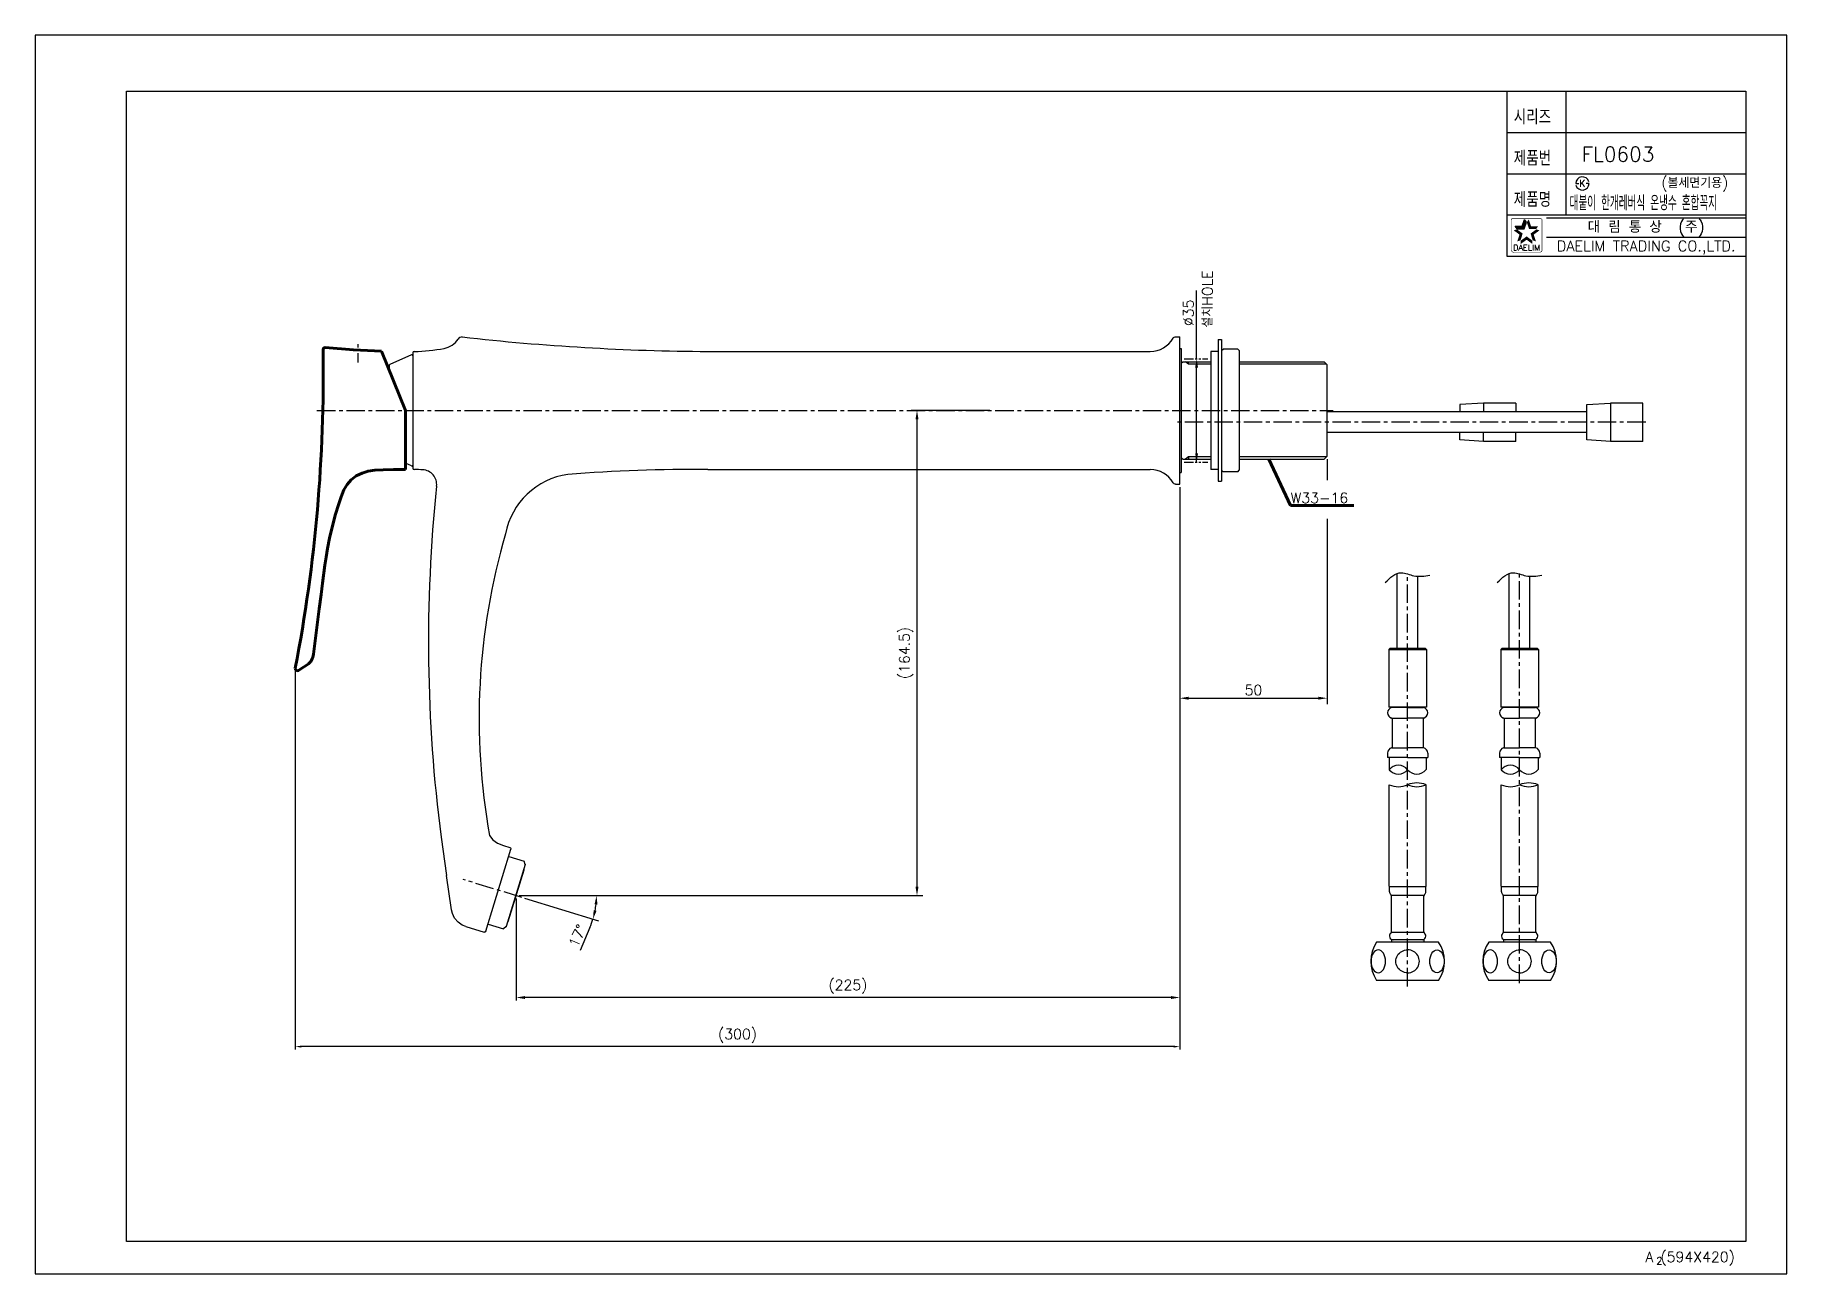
# Model space of a CAD drawing. Extents: x 6671 to 7265, y -6355 to -5935.
import ezdxf
from ezdxf.enums import TextEntityAlignment as Align

# ---------------------------------------------------------------- set-up
doc = ezdxf.new("R2010")
doc.units = 0
doc.header["$LTSCALE"] = 5
doc.header["$MEASUREMENT"] = 0
doc.linetypes.add('CENTER', pattern=[2, 1.25, -0.25, 0.25, -0.25])
doc.linetypes.add('PHANTOM', pattern=[2.5, 1.25, -0.25, 0.25, -0.25, 0.25, -0.25])
doc.layers.get('0').update_dxf_attribs({"color": 2, "linetype": 'CONTINUOUS'})
doc.layers.get('Defpoints').update_dxf_attribs({"linetype": 'CONTINUOUS'})
for name, color, linetype in [('CL', 1, 'CENTER'), ('D', 2, 'CONTINUOUS'), ('DIM', 2, 'CONTINUOUS'), ('DWG', 7, 'CONTINUOUS'), ('PH', 3, 'PHANTOM')]:
    doc.layers.add(name, color=color, linetype=linetype)
doc.styles.add('GHS', font='romans.shx', dxfattribs={"bigfont": 'whgtxt.shx'})
doc.styles.add('HAN', font='TXT.shx', dxfattribs={"bigfont": 'GHS.shx'})
doc.styles.add('ROMANS', font='romans.shx', dxfattribs={"bigfont": 'whgtxt.shx'})
doc.dimstyles.new('ISO-25', dxfattribs={"dimscale": 0, "dimtxt": 3.5, "dimasz": 3, "dimexe": 2, "dimexo": 1, "dimgap": 1, "dimtad": 1, "dimdec": 4, "dimzin": 9, "dimdsep": 46, "dimtxsty": 'GHS', "dimcen": 0, "dimclrd": 256, "dimclre": 256, "dimclrt": 256, "dimadec": 3, "dimazin": 2, "dimtfac": 1, "dimtdec": 4, "dimtmove": 0, "dimatfit": 3, "dimfxl": 0, "dimtvp": 1, "dimtolj": 1, "dimtzin": 0, "dimlwd": -1, "dimlwe": -1, "dimarcsym": 0})
doc.dimstyles.new('STANDARD$7', dxfattribs={"dimtxt": 3.5, "dimasz": 3, "dimexe": 1, "dimexo": 0.0625, "dimgap": 1, "dimtad": 1, "dimdec": 4, "dimzin": 0, "dimdsep": 46, "dimtxsty": 'GHS', "dimcen": 1, "dimclrd": 256, "dimclrt": 256, "dimadec": 0, "dimazin": 0, "dimtfac": 1, "dimtdec": 4, "dimtofl": 0, "dimtmove": 0, "dimatfit": 3, "dimfxl": 0, "dimtolj": 1, "dimtzin": 0, "dimlwd": -1, "dimarcsym": 0})

# ---------------------------------------------------------------- blocks, each defined once
blk = doc.blocks.new('BORDER')
for p, q in [((1, 1), (0, 1)), ((0, 1), (0, 0)), ((1, 0), (1, 1)), ((0, 0), (1, 0))]:
    blk.add_line(p, q)
blk = doc.blocks.new('KS')
at = {"layer": 'D'}
for p, q in [((-2.25, 0), (-1.75, 0)), ((-1.75, 0), (-1.25, 0)), ((1.75, 0), (1.25, 0)), ((2.25, 0), (1.75, 0))]:
    blk.add_line(p, q, dxfattribs=at)
for start, end in [(15, 180), (195, 0)]:
    blk.add_arc((0, 0), 2.25, start, end, dxfattribs=at)
at = {"layer": 'D', "style": 'HAN'}
blk.add_text('K', height=2.39, dxfattribs=at).set_placement((0, 0), align=Align.MIDDLE)
blk = doc.blocks.new('*D30')
at = {"layer": 'D'}
for p, q in [((6994.65, -6061.85), (6968.01, -6061.85)), ((6970.01, -6064.85), (6970.01, -6223.32)), ((6835.1, -6226.32), (6972.01, -6226.32))]:
    blk.add_line(p, q, dxfattribs=at)
for points in [[(6969.51, -6064.85), (6970.51, -6064.85), (6970.01, -6061.85)], [(6969.51, -6223.32), (6970.51, -6223.32), (6970.01, -6226.32)]]:
    blk.add_solid(points, dxfattribs=at)
at = {"layer": 'Defpoints', "color": 0}
for p in [(6995.65, -6061.85), (6834.1, -6226.32), (6970.01, -6226.32)]:
    blk.add_point(p, dxfattribs=at)
at = {"layer": 'D', "insert": (6966.34, -6144.08), "char_height": 3.5, "attachment_point": 5, "rotation": 90, "style": 'GHS'}
blk.add_mtext('\\A1;(164.5)', dxfattribs=at)
blk = doc.blocks.new('*D31')
at = {"layer": 'D'}
for p, q in [((6836.97, -6227.2), (6862.06, -6234.87)), ((6859.12, -6237.1), (6855.75, -6244.91))]:
    blk.add_line(p, q, dxfattribs=at)
for start, end in [(349.31312, 353.68689), (336.68689, 343)]:
    blk.add_arc((6834.1, -6226.32), 27.24, start, end, dxfattribs=at)
for points in [[(6860.68, -6229.29), (6861.68, -6229.34), (6861.34, -6226.32)], [(6861.36, -6231.49), (6860.38, -6231.25), (6860.15, -6234.29)]]:
    blk.add_solid(points, dxfattribs=at)
at = {"layer": 'Defpoints', "color": 0}
for p in [(6816.12, -6220.83), (6836.01, -6226.91), (6842.93, -6226.32), (6861.21, -6229.01), (6873.6, -6226.32)]:
    blk.add_point(p, dxfattribs=at)
at = {"layer": 'D', "insert": (6854.91, -6239.92), "char_height": 3.5, "attachment_point": 5, "rotation": 66.68689, "style": 'GHS'}
blk.add_mtext('\\A1;17%%D', dxfattribs=at)

msp = doc.modelspace()

# ---------------------------------------------------------------- linework, layer by layer
at = {"color": 4}
for p, q in [((6701.976, -5953.57914), (7250.976, -5953.57914)), ((6701.976, -6343.57914), (6701.976, -5953.57914)), ((7250.976, -5953.57914), (7250.976, -6343.57914)), ((7250.976, -6343.57914), (6701.976, -6343.57914))]:
    msp.add_line(p, q, dxfattribs=at)
at = {"color": 7}
for p, q in [((7169.976, -5953.57914), (7169.976, -6009.57914)), ((7189.976, -5953.57914), (7189.976, -5995.57914)), ((7169.976, -5967.57914), (7250.976, -5967.57914)), ((7169.976, -5981.57914), (7250.976, -5981.57914)), ((7169.976, -5995.57914), (7250.976, -5995.57914)), ((7169.976, -6009.57914), (7250.976, -6009.57914))]:
    msp.add_line(p, q, dxfattribs=at)
at = {"color": 2}
for p, q in [((7172.79012, -5999.39607), (7175.21513, -5999.39607)), ((7173.45522, -6000.31151), (7172.79012, -5999.39607)), ((7175.21513, -5999.39607), (7175.9645, -5997.08975)), ((7175.88024, -6000.31151), (7176.62961, -5998.00518)), ((7176.62961, -5998.00518), (7175.9645, -5997.08975)), ((7173.45522, -6000.31151), (7175.88024, -6000.31151))]:
    msp.add_line(p, q, dxfattribs=at)
at = {"color": 2, "linetype": 'Continuous'}
for p, q in [((7183.476, -5996.57914), (7250.976, -5996.57914)), ((7183.476, -6003.07914), (7250.976, -6003.07914))]:
    msp.add_line(p, q, dxfattribs=at)
at = {"color": 2, "linetype": 'Continuous', "const_width": 0.2}
for points in [[(7171.45349, -5997.44461, -0.414213562), (7172.20349, -5996.69461)], [(7171.45349, -6007.44461), (7171.45349, -5997.44461, -1)], [(7172.20349, -5996.69461), (7181.20349, -5996.69461, -0.414213562), (7181.95349, -5997.44461, 0.043396381)], [(7181.95349, -5997.44461), (7181.95349, -6007.44461, -0.414213562), (7181.20349, -6008.19461)], [(7181.20349, -6008.19461), (7172.45349, -6008.19461, -0.414213562), (7171.45349, -6007.44461, 0.672398499)]]:
    msp.add_lwpolyline(points, format="xyb", dxfattribs=at)
at = {"color": 2}
for centre, radius, start, end in [((7133.23739, -6186.13114), 4.00195, 38.65969833, 141.34030167), ((7171.21593, -6186.13114), 4.00195, 38.65969833, 141.34030167), ((7133.23739, -6181.13116), 4.00195, 218.65969832, 321.34030168), ((7139.47614, -6181.0784), 4.0264, 219.34591765, 321.16190722), ((7171.21593, -6181.13116), 4.00195, 218.65969832, 321.34030168), ((7177.45468, -6181.0784), 4.0264, 219.34591765, 321.16190722)]:
    msp.add_arc(centre, radius, start, end, dxfattribs=at)
at = {"color": 2, "linetype": 'Continuous'}
for centre, radius, start, end in [((7133.26283, -6181.48037), 7.91123, 246.53276867, 293.06606029), ((7139.48739, -6195.8937), 7.78896, 66.3462251, 113.6537749), ((7139.48739, -6181.36404), 8.02825, 247.09214521, 292.90785479), ((7171.24137, -6181.48037), 7.91123, 246.53276867, 293.06606029), ((7177.46593, -6195.8937), 7.78896, 66.3462251, 113.6537749), ((7177.46593, -6181.36404), 8.02825, 247.09214521, 292.90785479)]:
    msp.add_arc(centre, radius, start, end, dxfattribs=at)
at = {"color": 2}
for points in [[(7172.79012, -5999.39607), (7173.45522, -6000.31151), (7175.21513, -5999.39607), (7175.88024, -6000.31151)], [(7175.21513, -5999.39607), (7175.88024, -6000.31151), (7175.9645, -5997.08975), (7176.62961, -5998.00518)], [(7177.44247, -5997.08975), (7176.77737, -5998.00518), (7178.19184, -5999.39607), (7177.52674, -6000.31151)], [(7178.19184, -5999.39607), (7177.52674, -6000.31151), (7180.61685, -5999.39607), (7179.95175, -6000.31151)], [(7174.29528, -6002.22709), (7175.37144, -6001.87742), (7172.33341, -6000.8017), (7173.40956, -6000.45204)], [(7173.54591, -6004.53341), (7174.62207, -6004.18374), (7174.29528, -6002.22709), (7175.37144, -6001.87742)], [(7176.70349, -6003.97675), (7176.70349, -6002.84521), (7174.74161, -6005.40213), (7174.74161, -6004.2706)], [(7178.66536, -6005.40213), (7178.66536, -6004.2706), (7176.70349, -6003.97675), (7176.70349, -6002.84521)], [(7181.07357, -6000.8017), (7179.99741, -6000.45204), (7179.11169, -6002.22709), (7178.03553, -6001.87742)], [(7179.11169, -6002.22709), (7178.03553, -6001.87742), (7179.86106, -6004.53341), (7178.7849, -6004.18374)]]:
    msp.add_solid(points, dxfattribs=at)
at = {"layer": 'CL'}
for p, q in [((7136.36239, -6257.08668), (7136.36239, -6117.28851)), ((7174.34093, -6255.94539), (7174.34093, -6117.28852))]:
    msp.add_line(p, q, dxfattribs=at)
at = {"layer": 'D'}
for p, q in [((7064.81121, -6044.34527), (7064.81121, -6021.13307)), ((7064.81121, -6079.34527), (7064.81121, -6047.34527)), ((7162.08688, -6059.34527), (7162.08688, -6062.34527)), ((7205.09023, -6059.34527), (7205.09023, -6072.34527)), ((7162.08688, -6072.34527), (7162.08688, -6069.34527)), ((7109.09023, -6078.34527), (7109.09023, -6085.52779)), ((7059.09023, -6087.84521), (7059.09023, -6278.50834)), ((7109.09023, -6098.61541), (7109.09023, -6161.39761)), ((7130.01239, -6142.83012), (7142.71239, -6142.83012)), ((7167.99093, -6142.83012), (7180.69093, -6142.83012)), ((6759.22971, -6150.22883), (6759.22971, -6278.50834)), ((7062.09023, -6159.39761), (7106.09023, -6159.39761)), ((6834.10162, -6227.32165), (6834.10162, -6261.86748)), ((7056.09023, -6260.86748), (6837.10162, -6260.86748)), ((7057.09023, -6277.50834), (6761.22971, -6277.50834))]:
    msp.add_line(p, q, dxfattribs=at)
at = {"layer": 'D', "color": 1, "linetype": 'CENTER', "lineweight": 25, "ltscale": 0.5}
msp.add_line((6780.59023, -6045.53506), (6780.59023, -6039.37233), dxfattribs=at)
at = {"layer": 'D', "color": 0, "lineweight": 70}
for p, q in [((6788.46289, -6041.72934), (6796.59025, -6061.84527)), ((6796.59023, -6081.84531), (6796.59023, -6061.84522))]:
    msp.add_line(p, q, dxfattribs=at)
at = {"layer": 'D', "color": 0}
for p, q in [((6791.09023, -6046.50877), (6791.09023, -6048.23224)), ((6798.66998, -6043.02912), (6791.24003, -6046.27973)), ((6799.09023, -6042.33068), (6799.09023, -6081.35968)), ((6798.66998, -6080.66141), (6796.59023, -6079.75152))]:
    msp.add_line(p, q, dxfattribs=at)
at = {"layer": 'D', "color": 1, "linetype": 'CENTER', "lineweight": 25}
for p, q in [((6766.54767, -6061.84527), (7111.09023, -6061.84527)), ((7217.09023, -6065.84527), (7057.09023, -6065.84527)), ((6836.01423, -6226.9064), (6816.12309, -6220.82507))]:
    msp.add_line(p, q, dxfattribs=at)
at = {"layer": 'D', "color": 0, "lineweight": 70}
for points in [[(6769.39181, -6040.54374), (6778.91781, -6041.2965), (6788.46357, -6041.72936)], [(6796.59023, -6081.84531), (6792.45832, -6081.89235), (6789.02972, -6082.00338), (6786.20367, -6082.14323), (6783.88094, -6082.41838), (6781.83775, -6083.05036), (6779.91211, -6084.0523), (6778.20334, -6085.38024), (6776.76291, -6086.99073), (6775.65626, -6088.7907), (6774.72193, -6091.1678), (6773.8262, -6093.86889), (6772.8608, -6097.05436), (6771.82198, -6100.91044), (6770.8514, -6105.0927), (6770.16094, -6108.5935), (6769.65453, -6111.60196), (6769.27297, -6114.25654)], [(6769.27297, -6114.25654), (6768.45352, -6120.3499), (6767.93716, -6124.27521), (6767.31213, -6129.12187), (6766.52008, -6135.42097), (6765.4205, -6144.49153)], [(6763.27955, -6148.02852), (6762.29216, -6148.68962), (6761.29194, -6149.33341), (6760.27919, -6149.9597)]]:
    msp.add_lwpolyline(points, dxfattribs=at)
for centre, radius, start, end in [((6239.25868, -6049.59424), 529.43075, 349.15271407, 0.90251067), ((6796.29023, -6081.60615), 0.3, 359.99999999, 82.00000001), ((6760.45561, -6143.90267), 4.99969, 304.35415748, 353.23781651), ((6759.9172, -6149.36056), 0.7, 169.15179131, 301.12790275), ((6726.21296, -6093.73607), 65.73889, 301.21191734, 304.32216617)]:
    msp.add_arc(centre, radius, start, end, dxfattribs=at)
at = {"layer": 'D', "color": 0}
for centre, radius, start, end in [((6791.34023, -6046.50877), 0.25, 113.62937773, 180), ((6798.79023, -6043.30397), 0.3, 0, 113.62937773), ((6798.79023, -6080.38656), 0.3, 246.37062227, 0)]:
    msp.add_arc(centre, radius, start, end, dxfattribs=at)
at = {"layer": 'D', "color": 0, "lineweight": 70}
msp.add_open_spline([(6769.38976, -6040.5436), (6769.29305, -6040.53413), (6769.09224, -6040.55746), (6768.833, -6040.71194), (6768.65955, -6040.95914), (6768.62172, -6041.15765), (6768.62376, -6041.25494)], degree=3, knots=[0, 0, 0, 0, 0.291527653, 0.585806555, 0.879686288, 1.171596364, 1.171596364, 1.171596364, 1.171596364], dxfattribs=at)
at = {"layer": 'D'}
for points in [[(7128.7266, -6120.17681), (7134.21712, -6116.86757), (7138.4875, -6117.91259), (7143.89085, -6117.65134)], [(7166.70514, -6120.17681), (7172.19565, -6116.86757), (7176.46604, -6117.91259), (7181.86939, -6117.65134)]]:
    msp.add_spline(points, degree=3, dxfattribs=at)
for p in [(6837.12645, -6215.74383), (6830.69427, -6236.78253)]:
    msp.add_point(p, dxfattribs=at)
for points in [[(7064.31121, -6047.34527), (7065.31121, -6047.34527), (7064.81121, -6044.34527)], [(7064.31121, -6076.34527), (7065.31121, -6076.34527), (7064.81121, -6079.34527)], [(7062.09023, -6158.89761), (7062.09023, -6159.89761), (7059.09023, -6159.39761)], [(7106.09023, -6158.89761), (7106.09023, -6159.89761), (7109.09023, -6159.39761)], [(6837.10162, -6260.36748), (6837.10162, -6261.36748), (6834.10162, -6260.86748)], [(7056.09023, -6260.36748), (7056.09023, -6261.36748), (7059.09023, -6260.86748)], [(6761.22971, -6277.17501), (6761.22971, -6277.84167), (6759.22971, -6277.50834)], [(7057.09023, -6277.17501), (7057.09023, -6277.84167), (7059.09023, -6277.50834)]]:
    msp.add_solid(points, dxfattribs=at)
at = {"layer": 'Defpoints', "color": 0, "linetype": 'ByBlock'}
for p in [(6836.8487, -6216.65232), (6836.8667, -6214.61872), (6836.8667, -6214.61872), (6837.12645, -6215.74383), (6837.12645, -6215.74383), (6837.12645, -6215.74383), (6837.12645, -6215.74383), (6837.12645, -6215.74383), (6830.97202, -6235.87404)]:
    msp.add_point(p, dxfattribs=at)
at = {"layer": 'DWG'}
for p, q in [((7057.69254, -6036.84527), (7059.09023, -6036.84527)), ((7059.09023, -6086.84524), (7059.09023, -6036.84527)), ((7059.09023, -6040.84527), (7059.59023, -6040.84527)), ((7059.59023, -6040.84527), (7059.59023, -6082.84527)), ((7072.09023, -6037.84527), (7073.29023, -6037.84527)), ((7072.09023, -6037.84527), (7072.09023, -6085.84527)), ((7073.29023, -6037.84527), (7073.29023, -6085.84527)), ((6899.09023, -6041.84527), (7049.09023, -6041.84527)), ((7059.59023, -6045.84527), (7060.09023, -6045.34527)), ((7060.09023, -6045.34527), (7069.59023, -6045.34527)), ((7062.09023, -6046.14527), (7062.09023, -6045.34527)), ((7069.59023, -6041.84527), (7069.59023, -6081.84527)), ((7072.09023, -6041.84527), (7069.59023, -6041.84527)), ((7073.29023, -6041.56066), (7073.79023, -6041.06066)), ((7078.79023, -6041.06066), (7073.79023, -6041.06066)), ((7078.79023, -6041.06066), (7079.29023, -6041.56066)), ((7079.29023, -6041.56066), (7079.29023, -6082.12988)), ((7079.29023, -6045.34527), (7108.09023, -6045.34527)), ((7108.09023, -6045.34527), (7109.09023, -6046.34527)), ((7109.09023, -6077.34527), (7109.09023, -6046.34527)), ((7197.09023, -6062.34527), (7109.09023, -6062.34527)), ((7162.08688, -6059.34527), (7154.08688, -6059.84527)), ((7154.08688, -6059.84527), (7154.08688, -6062.34527)), ((7173.08688, -6059.34527), (7162.08688, -6059.34527)), ((7173.08688, -6059.34527), (7173.08688, -6062.34527)), ((7197.09023, -6059.84527), (7205.09023, -6059.34527)), ((7197.09023, -6071.84527), (7197.09023, -6059.84527)), ((7216.09023, -6059.34527), (7205.09023, -6059.34527)), ((7216.09023, -6072.34527), (7216.09023, -6059.34527)), ((7197.09023, -6069.34527), (7109.09023, -6069.34527)), ((7154.08688, -6071.84527), (7154.08688, -6069.34527)), ((7173.08688, -6072.34527), (7173.08688, -6069.34527)), ((7162.08688, -6072.34527), (7154.08688, -6071.84527)), ((7173.08688, -6072.34527), (7162.08688, -6072.34527)), ((7205.09023, -6072.34527), (7197.09023, -6071.84527)), ((7216.09023, -6072.34527), (7205.09023, -6072.34527)), ((6899.09023, -6081.84526), (7049.09023, -6081.84526)), ((7059.59023, -6077.84527), (7060.09023, -6078.34527)), ((7060.09023, -6078.34527), (7069.59023, -6078.34527)), ((7062.09023, -6077.54527), (7062.09023, -6078.34527)), ((7072.09023, -6081.84527), (7069.59023, -6081.84527)), ((7073.29023, -6082.12988), (7073.79023, -6082.62988)), ((7078.79023, -6082.62988), (7079.29023, -6082.12988)), ((7079.29023, -6078.34527), (7108.09023, -6078.34527)), ((7108.09023, -6078.34527), (7109.09023, -6077.34527)), ((7057.69213, -6086.84521), (7059.09023, -6086.84521)), ((7059.09023, -6082.84527), (7059.59023, -6082.84527)), ((7072.09023, -6085.84527), (7073.29023, -6085.84527)), ((7078.79023, -6082.62988), (7073.79023, -6082.62988)), ((7132.86239, -6142.43012), (7132.86239, -6117.12657)), ((7139.86239, -6142.43012), (7139.86239, -6118.07365)), ((7170.84093, -6142.43012), (7170.84093, -6117.12657)), ((7177.84093, -6142.43012), (7177.84093, -6118.07365)), ((7130.41239, -6142.43012), (7130.01239, -6142.83012)), ((7130.01239, -6142.83012), (7130.01239, -6162.43012)), ((7130.41239, -6142.43012), (7142.31239, -6142.43012)), ((7142.31239, -6142.43012), (7142.71239, -6142.83012)), ((7142.71239, -6142.83012), (7142.71239, -6162.43012)), ((7168.39093, -6142.43012), (7167.99093, -6142.83012)), ((7167.99093, -6142.83012), (7167.99093, -6162.43012)), ((7168.39093, -6142.43012), (7180.29093, -6142.43012)), ((7180.29093, -6142.43012), (7180.69093, -6142.83012)), ((7180.69093, -6142.83012), (7180.69093, -6162.43012)), ((7142.71239, -6162.43012), (7130.01239, -6162.43012)), ((7130.96239, -6162.53722), (7130.96239, -6162.43012)), ((7136.36239, -6162.53722), (7130.96239, -6162.53722)), ((7136.36239, -6162.53722), (7141.76239, -6162.53722)), ((7141.76239, -6162.53722), (7141.76239, -6162.43012)), ((7180.69093, -6162.43012), (7167.99093, -6162.43012)), ((7168.94093, -6162.53722), (7168.94093, -6162.43012)), ((7174.34093, -6162.53722), (7168.94093, -6162.53722)), ((7174.34093, -6162.53722), (7179.74093, -6162.53722)), ((7179.74093, -6162.53722), (7179.74093, -6162.43012)), ((7131.02185, -6166.19919), (7136.36239, -6166.19919)), ((7131.06239, -6166.31991), (7131.06239, -6176.00454)), ((7141.70293, -6166.19919), (7136.36239, -6166.19919)), ((7141.66239, -6166.31991), (7141.66239, -6176.00454)), ((7169.00039, -6166.19919), (7174.34093, -6166.19919)), ((7169.04093, -6166.31991), (7169.04093, -6176.00454)), ((7179.68147, -6166.19919), (7174.34093, -6166.19919)), ((7179.64093, -6166.31991), (7179.64093, -6176.00454)), ((7130.91666, -6176.19704), (7136.36239, -6176.19704)), ((7141.80812, -6176.19704), (7136.36239, -6176.19704)), ((7168.8952, -6176.19704), (7174.34093, -6176.19704)), ((7179.78665, -6176.19704), (7174.34093, -6176.19704)), ((7129.56239, -6177.99727), (7129.56239, -6179.53722)), ((7136.36239, -6179.53722), (7129.56239, -6179.53722)), ((7130.11239, -6179.53722), (7130.11239, -6183.63115)), ((7136.36239, -6179.53722), (7143.16239, -6179.53722)), ((7142.61239, -6179.53722), (7142.61239, -6183.60345)), ((7143.16239, -6177.99727), (7143.16239, -6179.53722)), ((7167.54093, -6177.99727), (7167.54093, -6179.53722)), ((7174.34093, -6179.53722), (7167.54093, -6179.53722)), ((7168.09093, -6179.53722), (7168.09093, -6183.63115)), ((7174.34093, -6179.53722), (7181.14093, -6179.53722)), ((7180.59093, -6179.53722), (7180.59093, -6183.60345)), ((7181.14093, -6177.99727), (7181.14093, -6179.53722)), ((7130.11239, -6222.94417), (7130.11239, -6188.73724)), ((7142.61239, -6222.94417), (7142.61239, -6188.75912)), ((7168.09093, -6222.94417), (7168.09093, -6188.73724)), ((7180.59093, -6222.94417), (7180.59093, -6188.75912)), ((6808.65256, -6206.45113), (6810.49006, -6219.53217)), ((6823.83742, -6238.34642), (6832.31644, -6210.61281)), ((6831.58536, -6213.00406), (6836.8667, -6214.61872)), ((6837.12645, -6215.74383), (6830.69427, -6236.78253)), ((6831.42642, -6235.07184), (6836.77682, -6217.57147)), ((6837.12645, -6215.74383), (6836.8667, -6214.61872)), ((6812.15179, -6231.09093), (6810.49006, -6219.53217)), ((7142.51239, -6223.28668), (7130.21239, -6223.28668)), ((7130.21239, -6225.03668), (7130.21239, -6223.28668)), ((7142.51239, -6225.03668), (7142.51239, -6223.28668)), ((7180.49093, -6223.28668), (7168.19093, -6223.28668)), ((7168.19093, -6225.03668), (7168.19093, -6223.28668)), ((7180.49093, -6225.03668), (7180.49093, -6223.28668)), ((7141.89714, -6226.28668), (7130.82764, -6226.28668)), ((7130.86239, -6238.56104), (7130.86239, -6226.51231)), ((7141.86239, -6238.56104), (7141.86239, -6226.51231)), ((7179.87567, -6226.28668), (7168.80618, -6226.28668)), ((7168.84093, -6238.56104), (7168.84093, -6226.51231)), ((7179.84093, -6238.56104), (7179.84093, -6226.51231)), ((6817.03395, -6236.78901), (6823.21282, -6238.67924)), ((6824.56844, -6235.95537), (6829.84978, -6237.57004)), ((6830.69427, -6236.78253), (6829.84978, -6237.57004)), ((7146.86239, -6242.08668), (7125.86239, -6242.08668)), ((7141.89714, -6238.78668), (7130.82764, -6238.78668)), ((7141.26239, -6241.28668), (7130.86239, -6241.28668)), ((7130.86239, -6241.28668), (7130.86239, -6242.08668)), ((7141.86239, -6241.28668), (7136.36239, -6241.28668)), ((7141.86239, -6241.28668), (7141.86239, -6242.08668)), ((7184.84093, -6242.08668), (7163.84093, -6242.08668)), ((7179.87567, -6238.78668), (7168.80618, -6238.78668)), ((7179.24093, -6241.28668), (7168.84093, -6241.28668)), ((7168.84093, -6241.28668), (7168.84093, -6242.08668)), ((7179.84093, -6241.28668), (7174.34093, -6241.28668)), ((7179.84093, -6241.28668), (7179.84093, -6242.08668)), ((7146.86239, -6255.08668), (7125.86239, -6255.08668)), ((7184.84093, -6255.08668), (7163.84093, -6255.08668))]:
    msp.add_line(p, q, dxfattribs=at)
at = {"layer": 'DWG', "color": 2}
for p, q in [((7062.09023, -6046.14527), (7060.9974, -6045.34527)), ((7069.59023, -6046.14527), (7062.09023, -6046.14527)), ((7108.89023, -6046.14527), (7079.29023, -6046.14527)), ((7062.09023, -6077.54527), (7060.9974, -6078.34527)), ((7069.59023, -6077.54527), (7062.09023, -6077.54527)), ((7108.89023, -6077.54527), (7079.29023, -6077.54527))]:
    msp.add_line(p, q, dxfattribs=at)
at = {"layer": 'DWG'}
for points in [[(7056.82363, -6037.35028), (7056.97267, -6037.15208), (7057.25114, -6036.9481), (7057.55886, -6036.85464), (7057.69254, -6036.84527)], [(7057.69208, -6086.84527), (7057.55867, -6086.83591), (7057.25103, -6086.74249), (7056.97263, -6086.53858), (7056.82364, -6086.34049)], [(6825.0574, -6205.94417), (6826.16661, -6207.37059), (6827.75964, -6208.55238), (6829.84124, -6209.33387), (6831.9843, -6209.98904)], [(6831.98448, -6209.98845), (6832.19274, -6210.11395), (6832.32352, -6210.34601), (6832.31644, -6210.61281)], [(6817.03394, -6236.78902), (6815.85057, -6236.30497), (6814.3999, -6235.29925), (6813.24582, -6233.96141), (6812.46305, -6232.37672), (6812.15179, -6231.09099)], [(6823.83716, -6238.34728), (6823.69385, -6238.57242), (6823.45566, -6238.69166), (6823.21282, -6238.67924)]]:
    msp.add_lwpolyline(points, dxfattribs=at)
for centre, radius, start, end in [((6799.13119, -5987.50412), 54.32865, 270.46708507, 281.177933), ((6808.4722, -6033.9042), 7, 279.79575073, 327.82143415), ((6815.66635, -6038.43056), 1.49963, 83.24841354, 147.83080101), ((6903.88701, -5251.3727), 790.48712, 263.60513429, 269.65231954), ((7049.09011, -6032.94532), 8.89994, 270.00077588, 330.33579243), ((6799.59049, -6042.3307), 0.5, 91.88105945, 179.99849932), ((6799.59024, -6081.35968), 0.50001, 180.0002698, 269.51964638), ((6799.13119, -6136.18642), 54.32865, 86.48633215, 89.5202993), ((6802.15438, -6086.95049), 5, 354.03221442, 86.48633215), ((6896.38175, -6682.07096), 600.2318, 89.74145854, 94.27771266), ((7049.09011, -6090.74522), 8.89994, 29.66498345, 90), ((7314.13579, -6140.47088), 509.77121, 174.03221442, 187.43671926), ((6855.27958, -6108.50561), 25.26229, 98.35236278, 169.02295588), ((7045.85479, -6166.38449), 224.31329, 163.77132432, 190.15775658), ((7131.42106, -6164.33845), 1.85871, 104.28649147, 254.25411372), ((7141.30372, -6164.33845), 1.85871, 285.74588628, 75.71350853), ((7169.3996, -6164.33845), 1.85871, 104.28649147, 254.25411372), ((7179.28225, -6164.33845), 1.85871, 285.74588628, 75.71350853), ((7130.86239, -6166.31991), 0.2, 0, 74.25411372), ((7141.86239, -6166.31991), 0.2, 105.74588628, 180), ((7168.84093, -6166.31991), 0.2, 0, 74.25411372), ((7179.84093, -6166.31991), 0.2, 105.74588628, 180), ((7131.42106, -6177.986), 1.85871, 105.74588628, 180.347523), ((7130.86239, -6176.00454), 0.2, 285.74588628, 0), ((7141.86239, -6176.00454), 0.2, 180, 254.25411372), ((7141.30372, -6177.986), 1.85871, 359.652477, 74.25411372), ((7169.3996, -6177.986), 1.85871, 105.74588628, 180.347523), ((7168.84093, -6176.00454), 0.2, 285.74588628, 0), ((7179.84093, -6176.00454), 0.2, 180, 254.25411372), ((7179.28225, -6177.986), 1.85871, 359.652477, 74.25411372), ((6836.53775, -6217.49837), 0.25, 343, 61.46304097), ((7131.46239, -6225.03668), 1.25, 180, 227.5458498), ((7141.26239, -6225.03668), 1.25, 312.4541502, 0), ((7169.44093, -6225.03668), 1.25, 180, 227.5458498), ((7179.24093, -6225.03668), 1.25, 312.4541502, 0), ((7130.11239, -6226.51231), 0.75, 0, 47.5458498), ((7142.61239, -6226.51231), 0.75, 132.4541502, 180), ((7168.09093, -6226.51231), 0.75, 0, 47.5458498), ((7180.59093, -6226.51231), 0.75, 132.4541502, 180), ((6831.18734, -6234.99875), 0.25, 264.53695903, 343), ((7135.42489, -6248.58668), 11.5625, 145.79454206, 214.20545794), ((7131.46239, -6240.03668), 1.25, 132.4541502, 270), ((7130.11239, -6238.56104), 0.75, 312.4541502, 0), ((7141.26239, -6240.03668), 1.25, 270, 47.5458498), ((7142.61239, -6238.56104), 0.75, 180, 227.5458498), ((7137.29989, -6248.58668), 11.5625, 325.79454206, 34.20545794), ((7173.40343, -6248.58668), 11.5625, 145.79454206, 214.20545794), ((7169.44093, -6240.03668), 1.25, 132.4541502, 270), ((7168.09093, -6238.56104), 0.75, 312.4541502, 0), ((7179.24093, -6240.03668), 1.25, 270, 47.5458498), ((7180.59093, -6238.56104), 0.75, 180, 227.5458498), ((7175.27843, -6248.58668), 11.5625, 325.79454206, 34.20545794)]:
    msp.add_arc(centre, radius, start, end, dxfattribs=at)
at = {"layer": 'DWG', "extrusion": (0, 0, -1)}
for centre in [(7126.4031, -6248.59433), (7164.38163, -6248.59433)]:
    msp.add_ellipse(centre, major_axis=(0, 3.90287), ratio=0.627611633, dxfattribs=at)
for centre in [(7136.36239, -6248.59433), (7174.34093, -6248.59433)]:
    msp.add_ellipse(centre, major_axis=(-3.98229, 0), ratio=0.980057325, start_param=4.71238898, end_param=7.853981634, dxfattribs=at)
at = {"layer": 'DWG'}
for centre in [(7136.36239, -6248.59433), (7174.34093, -6248.59433)]:
    msp.add_ellipse(centre, major_axis=(3.98229, 0), ratio=0.980057325, start_param=4.71238898, end_param=7.853981634, dxfattribs=at)
for centre in [(7146.32168, -6248.59433), (7184.30022, -6248.59433)]:
    msp.add_ellipse(centre, major_axis=(0, 3.90287), ratio=0.627611633, dxfattribs=at)
at = {"layer": 'DWG', "end_tangent": (0, 1)}
for points in [[(7130.24089, -6223.28668), (7130.17405, -6223.20238), (7130.11239, -6222.94417)], [(7142.48389, -6223.28668), (7142.55073, -6223.20238), (7142.61239, -6222.94417)], [(7168.21943, -6223.28668), (7168.15259, -6223.20238), (7168.09093, -6222.94417)], [(7180.46243, -6223.28668), (7180.52927, -6223.20238), (7180.59093, -6222.94417)]]:
    msp.add_spline(points, degree=3, dxfattribs=at)
at = {"layer": 'PH', "ltscale": 0.5}
for p, q in [((7060.59023, -6044.34527), (7068.59023, -6044.34527)), ((7060.59023, -6079.34527), (7068.59023, -6079.34527))]:
    msp.add_line(p, q, dxfattribs=at)

# ---------------------------------------------------------------- block references
at = {"xscale": 594, "yscale": 420, "zscale": 594}
msp.add_blockref('BORDER', (6670.976, -6354.57914), dxfattribs=at)
at = {"layer": 'DIM', "color": 4}
msp.add_blockref('KS', (7195.60869, -5984.89727), dxfattribs=at)

# ---------------------------------------------------------------- texts
at = {"color": 7, "style": 'GHS'}
msp.add_text('FL0603', height=5, dxfattribs=at).set_placement((7207.71684, -5975.0004), align=Align.MIDDLE)
at = {"style": 'GHS'}
msp.add_text('(볼세면기용)', height=3.5, dxfattribs=at).set_placement((7222.38055, -5986.39796))
at = {"style": 'GHS', "width": 0.5}
msp.add_text('대붙이 한개레버식 온냉수 혼합꼭지', height=5, dxfattribs=at).set_placement((7191.27027, -5994.01794))
at = {"color": 7, "linetype": 'Continuous'}
for s, height, style, p in [('대 림 통 상  (주)', 4, 'GHS', (7217.23634, -5999.88404)), ('DAELIM TRADING CO.,LTD.', 3.6, 'ROMANS', (7217.23634, -6006.65139))]:
    msp.add_text(s, height=height, dxfattribs=dict(at, style=style)).set_placement(p, align=Align.MIDDLE)
at = {"color": 2, "linetype": 'Continuous', "style": 'ROMANS'}
msp.add_text('DAELIM', height=2, dxfattribs=at).set_placement((7176.70349, -6007.64461), align=Align.CENTER)
at = {"color": 7, "style": 'GHS'}
for s, height, p in [('A (594X420)', 3.5, (7216.98984, -6350.55223)), ('2', 2.5, (7220.64352, -6351.38421))]:
    msp.add_text(s, height=height, dxfattribs=at).set_placement(p)
at = {"layer": 'D', "style": 'GHS'}
msp.add_text('W33-16', height=3.5, dxfattribs=at).set_placement((7096.71068, -6093.2535))
at = {"layer": 'D', "char_height": 3.5, "attachment_point": 5, "rotation": 90, "style": 'GHS'}
for s, insert in [('\\A1;설치HOLE', (7068.47399, -6024.08782)), ('\\A1;%%C35', (7062.06121, -6028.78813))]:
    msp.add_mtext(s, dxfattribs=dict(at, insert=insert))
at = {"layer": 'D', "char_height": 3.5, "attachment_point": 5, "style": 'GHS'}
for s, insert in [('\\A1;50', (7084.09023, -6156.64761)), ('\\A1;(225)', (6946.59593, -6257.20082)), ('\\A1;(300)', (6909.15997, -6273.84167))]:
    msp.add_mtext(s, dxfattribs=dict(at, insert=insert))
at = {"layer": 'DIM', "style": 'GHS', "width": 0.8}
for s, p in [('시리즈', (7172.31636, -5964.84975)), ('제품번', (7172.31636, -5978.84975)), ('제품명', (7172.31636, -5992.84975))]:
    msp.add_text(s, height=5, dxfattribs=at).set_placement(p)

# ---------------------------------------------------------------- dimensions: what is measured, and where the dimension line sits
at = {"layer": 'D'}
dim = msp.add_linear_dim(base=(6970.01009, -6226.32166), p1=(6995.64625, -6061.84527), p2=(6834.10162, -6226.32166), angle=90, text='(164.5)', dimstyle='ISO-25', override={"dimscale": 1, "dimasz": 3}, dxfattribs=at)
dim.commit()
dim.dimension.update_dxf_attribs({"geometry": '*D30', "text_midpoint": (6966.34342, -6144.08346)})
dim = msp.add_angular_dim_2l(base=(6861.20931, -6229.01143), line1=((6836.01423, -6226.9064), (6816.12309, -6220.82507)), line2=((6842.92728, -6226.32166), (6873.60109, -6226.32166)), text='17%%D', dimstyle='ISO-25', override={"dimscale": 1, "dimasz": 3}, dxfattribs=at)
dim.commit()
dim.dimension.update_dxf_attribs({"geometry": '*D31', "text_midpoint": (6854.91094, -6239.91704)})

# ---------------------------------------------------------------- leaders
msp.add_leader([(7089.34532, -6078.34527), (7096.6644, -6094.10614), (7118.09429, -6094.10614)], dimstyle='STANDARD$7', override={"dimexo": 1.5, "dimgap": 1, "dimtad": 0, "dimcen": -1, "dimclrd": 256, "dimclre": 256, "dimclrt": 256, "dimadec": 4, "dimazin": 2, "dimtofl": 1, "dimatfit": 0, "dimlwd": 65535, "dimlwe": 65535}, dxfattribs=at)

doc.saveas('drawing.dxf')
